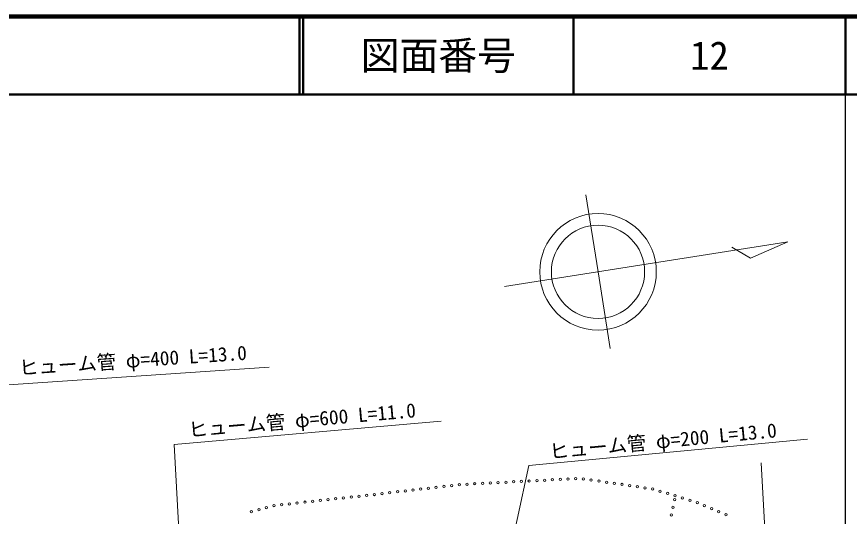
# Model space of a CAD drawing. Units: millimetres, scale not verified. Extents: x 40000 to 680000, y 20000 to 380000.
# Drawn here: x 472365 to 579500, y 315758 to 380000 of the extents above; entities that cross this region are included whole.
import ezdxf
from ezdxf.enums import TextEntityAlignment as Align

# ---------------------------------------------------------------- set-up
doc = ezdxf.new("R2010")
doc.units = ezdxf.units.MM
doc.header["$LTSCALE"] = 1000
for name, color, linetype, lineweight in [('M-BGD', 7, 'Continuous', 13), ('M-BMK-OTRS', 5, 'Continuous', 13), ('M-STR-HTXT', 7, 'Continuous', 13), ('M-TTL', 2, 'Continuous', 140), ('M-TTL-BAND', 7, 'Continuous', 25), ('M-TTL-LINE', 7, 'Continuous', 50)]:
    doc.layers.add(name, color=color, linetype=linetype, lineweight=lineweight)
doc.layers.add('M-TTL-TXT', color=7, linetype='Continuous')
doc.styles.add('ＭＳ ゴシック', font='')
doc.styles.get('ＭＳ ゴシック').set_extended_font_data('MS Gothic')

msp = doc.modelspace()

# ---------------------------------------------------------------- linework, layer by layer
at = {"layer": 'M-BGD'}
for p, q in [((547163, 347199), (545612, 357078)), ((548714, 337320), (547163, 347199))]:
    msp.add_line(p, q, dxfattribs=at)
msp.add_lwpolyline([(535151, 345313), (571600, 351037), (566786, 348954), (564385, 350370)], dxfattribs=at)
for centre, radius in [((547163, 347199), 7500), ((547163, 347199), 6000), ((536307, 320199), 150), ((537306, 320250), 150), ((538305, 320301), 150), ((539303, 320352), 150), ((540302, 320403), 150), ((541301, 320454), 150), ((542299, 320506), 150), ((543298, 320557), 150), ((544297, 320608), 150), ((545291, 320570), 150), ((546281, 320426), 150), ((547270, 320283), 150), ((523357, 319139), 150), ((524350, 319254), 150), ((525344, 319369), 150), ((526337, 319483), 150), ((527331, 319598), 150), ((528324, 319713), 150), ((529317, 319828), 150), ((530315, 319892), 150), ((531314, 319943), 150), ((532312, 319994), 150), ((533311, 320045), 150), ((534310, 320096), 150), ((535308, 320148), 150), ((548260, 320139), 150), ((549250, 319995), 150), ((550239, 319852), 150), ((551229, 319708), 150), ((552219, 319564), 150), ((553208, 319420), 150), ((554198, 319277), 150), ((514415, 318120), 150), ((515409, 318228), 150), ((516403, 318336), 150), ((517397, 318450), 150), ((518390, 318565), 150), ((519383, 318680), 150), ((520377, 318795), 150), ((521370, 318910), 150), ((522364, 319024), 150), ((555155, 318987), 150), ((556112, 318697), 150), ((557069, 318408), 150), ((558026, 318118), 150), ((505468, 317149), 150), ((506462, 317256), 150), ((507456, 317364), 150), ((508450, 317472), 150), ((509444, 317580), 150), ((510438, 317688), 150), ((511433, 317796), 150), ((512427, 317904), 150), ((513421, 318012), 150), ((557011, 317902), 150), ((558983, 317828), 150), ((559939, 317534), 150), ((560859, 317142), 150), ((502579, 316342), 150), ((503541, 316614), 150), ((504504, 316885), 150), ((556596, 315945), 150), ((556804, 316923), 150), ((561779, 316749), 150), ((562698, 316357), 150), ((563618, 315965), 150)]:
    msp.add_circle(centre, radius, dxfattribs=at)
at = {"layer": 'M-BMK-OTRS'}
msp.add_line((570139, 287004), (568164, 322650), dxfattribs=at)
at = {"layer": 'M-STR-HTXT'}
for points in [[(470988, 282555), (471293, 281130), (469966, 332597), (504873, 334940)], [(494464, 284799), (494914, 283420), (492612, 324990), (527003, 327989)], [(530590, 288591), (530745, 287578), (538251, 322307), (574124, 325698)]]:
    msp.add_lwpolyline(points, dxfattribs=at)
at = {"layer": 'M-TTL'}
msp.add_line((680000, 380000), (40000, 380000), dxfattribs=at)
at = {"layer": 'M-TTL-BAND'}
msp.add_line((579000, 20000), (579000, 370000), dxfattribs=at)
at = {"layer": 'M-TTL-LINE'}
for p, q in [((508747, 380000), (508747, 370000)), ((509247, 380000), (509247, 370000)), ((543997, 380000), (543997, 370000)), ((579000, 380000), (579000, 370000)), ((40000, 370000), (680000, 370000))]:
    msp.add_line(p, q, dxfattribs=at)

# ---------------------------------------------------------------- texts
at = {"layer": 'M-STR-HTXT', "style": 'ＭＳ ゴシック'}
for s, rotation, p in [('ヒューム管 φ=400 L=13.0', 3.84, (472680, 334838)), ('ヒューム管 φ=600 L=11.0', 4.983, (494470, 326867)), ('ヒューム管 φ=200 L=13.0', 5.4, (540918, 324077))]:
    msp.add_text(s, height=1833, rotation=rotation, dxfattribs=at).set_placement(p, align=Align.MIDDLE_LEFT)
at = {"layer": 'M-TTL-TXT', "style": 'ＭＳ ゴシック'}
for s, p in [('図面番号', (526622, 375000)), ('12', (561497, 375000))]:
    msp.add_text(s, height=3666, dxfattribs=at).set_placement(p, align=Align.MIDDLE_CENTER)

doc.saveas('drawing.dxf')
